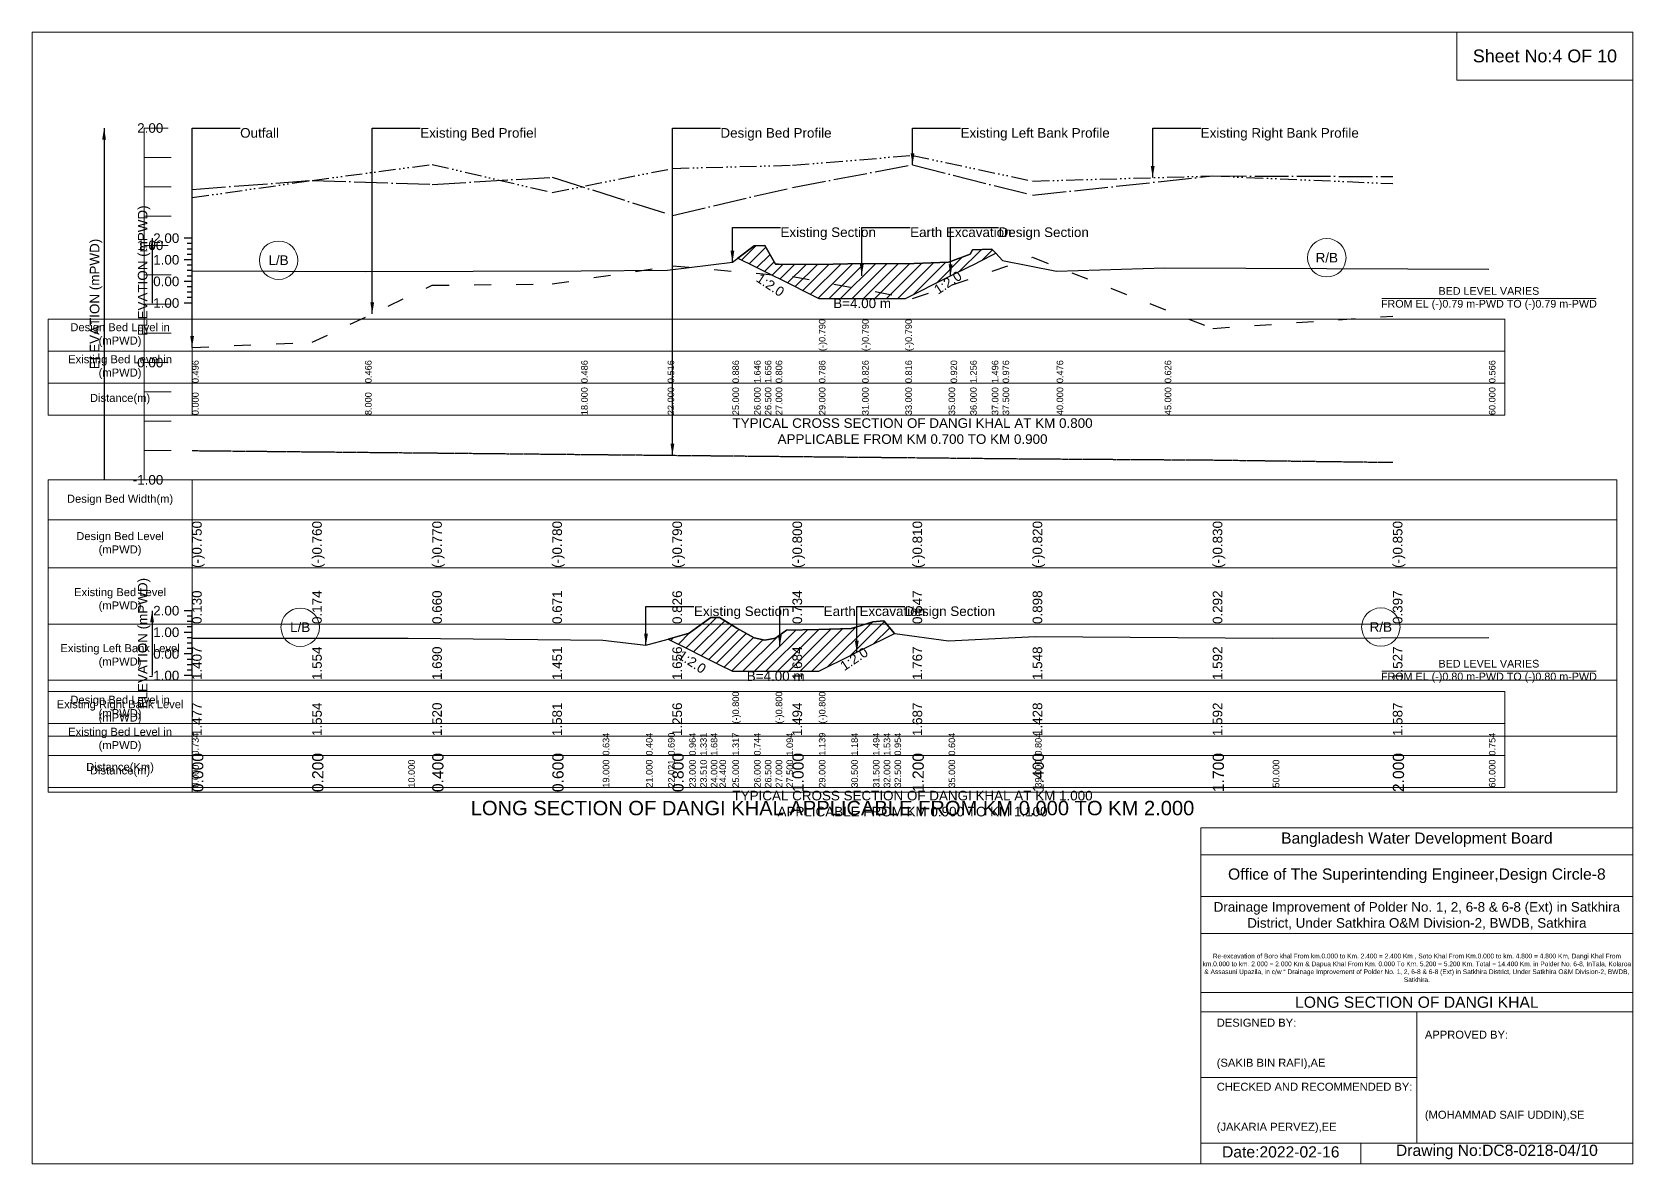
# Model space of a CAD drawing. Header units: inches. Extents: x 91000 to 538000, y -5656 to 0.
# Drawn here: x 340000 to 348000, y -5656 to 0 of the extents above; entities that cross this region are included whole.
import ezdxf

# ---------------------------------------------------------------- set-up
doc = ezdxf.new("R2010")
doc.units = ezdxf.units.IN
doc.header["$LTSCALE"] = 7
doc.header["$MEASUREMENT"] = 0
for name, pattern in [('ACAD_ISO03W100', [30, 12, -18]), ('ACAD_ISO04W100', [30, 24, -3, 0, -3]), ('ACAD_ISO14W100', [24, 12, -3, 0, -3, 0, -3, 0, -3]), ('CENTER', [2, 1.25, -0.25, 0.25, -0.25])]:
    doc.linetypes.add(name, pattern=pattern)
for name, color, linetype, lineweight in [('Cross section Data Border', 7, 'Continuous', 9), ('Cross Section Labels', 7, 'Continuous', 9), ('Design Bed Level Long Section', 7, 'CENTER', 25), ('Existing Bed Level for Long Section', 7, 'ACAD_ISO03W100', 25), ('Existing Left Bank of Long section', 7, 'ACAD_ISO04W100', 25), ('Existing Right Bank of Long Section', 7, 'ACAD_ISO14W100', 25), ('Existing_Bed_Level for Xsection', 7, 'Continuous', 25), ('Long Section Border', 7, 'Continuous', 9), ('Long Section Labels', 7, 'Continuous', 9), ('Vscale for Long Section', 7, 'Continuous', 9)]:
    doc.layers.add(name, color=color, linetype=linetype, lineweight=lineweight)
doc.styles.get("Standard").update_dxf_attribs({"font": 'arial.ttf'})
doc.dimstyles.get("Standard").update_dxf_attribs({"dimtxt": 45, "dimasz": 60, "dimexe": 0.18, "dimexo": 0.0625, "dimgap": 0.09, "dimtad": 0, "dimtih": 1, "dimtoh": 1, "dimdec": 4, "dimzin": 0, "dimdsep": 46, "dimtxsty": 'Standard', "dimcen": 0.09, "dimadec": 0, "dimazin": 0, "dimtfac": 1, "dimtdec": 4, "dimtofl": 0, "dimtmove": 0, "dimatfit": 3, "dimfxl": 1, "dimtolj": 1, "dimtzin": 0, "dimarcsym": 0})

msp = doc.modelspace()

# ---------------------------------------------------------------- hatches: boundary and pattern name
at = {"layer": 'Existing_Bed_Level for Xsection'}
h = msp.add_hatch(dxfattribs=at)
h.set_pattern_fill('ANSI31', color=256, scale=324, style=0)
h.paths.add_polyline_path([(343527.77143, -1129.53371), (343608, -1169.648), (343662, -1196.648), (343716, -1223.648), (343729.88571, -1230.59086), (343932, -1331.648), (344148, -1331.648), (344364, -1331.648), (344580, -1223.648), (344590.02857, -1218.63371), (344688, -1169.648), (344698.8, -1164.248), (344796, -1115.648), (344816.05714, -1105.61943), (344796, -1084.76), (344698.8, -1088), (344688, -1110.68), (344590.02857, -1146.92943), (344580, -1150.64), (344364, -1158.2), (344148, -1157.12), (343932, -1161.44), (343729.88571, -1159.41886), (343716, -1159.28), (343662, -1067.48), (343608, -1068.56)])
h = msp.add_hatch(dxfattribs=at)
h.set_pattern_fill('ANSI31', color=256, scale=324, style=0)
h.paths.add_polyline_path([(343178.21538, -3033.13969), (343284, -3086.032), (343339.10769, -3113.58585), (343392, -3140.032), (343435.2, -3161.632), (343500, -3194.032), (343521.6, -3194.032), (343608, -3194.032), (343662, -3194.032), (343716, -3194.032), (343770, -3194.032), (343932, -3194.032), (344094, -3113.032), (344121.3375, -3099.36325), (344202, -3059.032), (344256, -3032.032), (344310, -3005.032), (344310.675, -3004.6945), (344310, -3004.6), (344256, -2941.96), (344202, -2946.28), (344121.3375, -2971.28537), (344094, -2979.76), (343932, -2984.62), (343770, -2989.48), (343716, -3028.36), (343662, -3039.16), (343608, -3027.28), (343521.6, -2978.68), (343500, -2965.45), (343435.2, -2925.76), (343392, -2925.76), (343339.10769, -2963.84246), (343284, -3003.52)])

# ---------------------------------------------------------------- linework, layer by layer
at = {"layer": 'Cross section Data Border'}
for points in [[(340080, -1434.328), (347360, -1434.328), (347360, -1914.328), (340080, -1914.328)], [(340080, -3295.632), (347360, -3295.632), (347360, -3775.632), (340080, -3775.632)]]:
    msp.add_lwpolyline(points, close=True, dxfattribs=at)
for points in [[(340800, -1434.328), (340800, -1914.328)], [(340080, -1594.328), (347360, -1594.328)], [(340080, -1754.328), (347360, -1754.328)], [(340800, -3295.632), (340800, -3775.632)], [(340080, -3455.632), (347360, -3455.632)], [(340080, -3615.632), (347360, -3615.632)]]:
    msp.add_lwpolyline(points, dxfattribs=at)
at = {"layer": 'Cross Section Labels'}
for points in [[(340000, 0), (348000, 0), (348000, -5656), (340000, -5656)], [(347120, 0), (348000, 0), (348000, -240), (347120, -240)]]:
    msp.add_lwpolyline(points, close=True, dxfattribs=at)
for points in [[(346744.19427, -1331.648), (347815.80573, -1331.648)], [(346744.19427, -3194.032), (347815.80573, -3194.032)], [(345840, -5656), (345840, -3976), (348000, -3976)], [(345840, -4112), (348000, -4112)], [(345840, -4320), (348000, -4320)], [(345840, -4504), (348000, -4504)], [(345840, -4800), (348000, -4800)], [(345840, -4896), (348000, -4896)], [(346920, -4896), (346920, -5552)], [(345840, -5224), (346920, -5224)], [(345840, -5552), (348000, -5552)], [(346640, -5552), (346640, -5656)]]:
    msp.add_lwpolyline(points, dxfattribs=at)
for centre in [(346470, -1127.96), (341232, -1140.38), (341340, -2974.36), (346740, -2973.28)]:
    msp.add_circle(centre, 96, dxfattribs=at)
at = {"layer": 'Design Bed Level Long Section'}
msp.add_lwpolyline([(340800, -2091.5), (341400, -2097.36), (342000, -2103.22), (342600, -2109.08), (343200, -2114.94), (343800, -2120.8), (344400, -2126.66), (345000, -2132.52), (345900, -2138.38), (346800, -2150.1)], dxfattribs=at)
at = {"layer": 'Existing Bed Level for Long Section'}
msp.add_lwpolyline([(340800, -1575.82), (341400, -1550.036), (342000, -1265.24), (342600, -1258.794), (343200, -1167.964), (343800, -1221.876), (344400, -1331.458), (345000, -1125.772), (345900, -1480.888), (346800, -1419.358)], dxfattribs=at)
at = {"layer": 'Existing Left Bank of Long section'}
msp.add_lwpolyline([(340800, -786.478), (341400, -741.356), (342000, -761.28), (342600, -725.534), (343200, -915.984), (343800, -776.516), (344400, -663.418), (345000, -815.192), (345900, -719.088), (346800, -722.018)], dxfattribs=at)
at = {"layer": 'Existing Right Bank of Long Section'}
msp.add_lwpolyline([(340800, -827.498), (341400, -741.356), (342000, -661.66), (342600, -801.714), (343200, -681.584), (343800, -665.176), (344400, -616.538), (345000, -744.872), (345900, -719.088), (346800, -757.178)], dxfattribs=at)
at = {"layer": 'Existing_Bed_Level for Xsection'}
for points in [[(340800, -1030.328), (340760, -1030.328)], [(340800, -1354.328), (340800, -1246.328), (340800, -1138.328), (340800, -1030.328)], [(340800, -1057.328), (340776, -1057.328)], [(340800, -1084.328), (340776, -1084.328)], [(340800, -1111.328), (340776, -1111.328)], [(340800, -1192.76), (341664, -1196), (342744, -1193.84), (343176, -1190.6), (343500, -1150.64), (343527.77143, -1129.53371), (343608, -1068.56), (343662, -1067.48), (343716, -1159.28), (343729.88571, -1159.41886), (343932, -1161.44), (343932, -1161.44), (344148, -1157.12), (344148, -1157.12), (344364, -1158.2), (344364, -1158.2), (344580, -1150.64), (344590.02857, -1146.92943), (344688, -1110.68), (344698.8, -1088), (344796, -1084.76), (344816.05714, -1105.61943), (344850, -1140.92), (345120, -1194.92), (345660, -1178.72), (347280, -1185.2)], [(340800, -1138.328), (340760, -1138.328)], [(340800, -1165.328), (340776, -1165.328)], [(340800, -1192.328), (340776, -1192.328)], [(340800, -1246.328), (340760, -1246.328)], [(340800, -1219.328), (340776, -1219.328)], [(340800, -1273.328), (340776, -1273.328)], [(340800, -1354.328), (340760, -1354.328)], [(340800, -1300.328), (340776, -1300.328)], [(340800, -1327.328), (340776, -1327.328)], [(340800, -2891.632), (340760, -2891.632)], [(340800, -2918.632), (340776, -2918.632)], [(340800, -2945.632), (340776, -2945.632)], [(340800, -3215.632), (340800, -3107.632), (340800, -2999.632), (340800, -2891.632)], [(340800, -3028.36), (341880, -3028.36), (342852, -3039.16), (343068, -3064), (343178.21538, -3033.13969), (343284, -3003.52), (343339.10769, -2963.84246), (343392, -2925.76), (343435.2, -2925.76), (343500, -2965.45), (343500, -2965.45), (343521.6, -2978.68), (343608, -3027.28), (343662, -3039.16), (343716, -3028.36), (343716, -3028.36), (343770, -2989.48), (343932, -2984.62), (343932, -2984.62), (344094, -2979.76), (344121.3375, -2971.28537), (344202, -2946.28), (344256, -2941.96), (344310, -3004.6), (344310.675, -3004.6945), (344580, -3042.4), (345012, -3020.8), (346200, -3028.36), (347280, -3026.2)], [(340800, -2999.632), (340760, -2999.632)], [(340800, -2972.632), (340776, -2972.632)], [(340800, -3026.632), (340776, -3026.632)], [(340800, -3107.632), (340760, -3107.632)], [(340800, -3053.632), (340776, -3053.632)], [(340800, -3080.632), (340776, -3080.632)], [(340800, -3134.632), (340776, -3134.632)], [(340800, -3161.632), (340776, -3161.632)], [(340800, -3188.632), (340776, -3188.632)], [(340800, -3215.632), (340760, -3215.632)]]:
    msp.add_lwpolyline(points, dxfattribs=at)
for points in [[(343527.77143, -1129.53371), (343608, -1169.648), (343662, -1196.648), (343716, -1223.648), (343729.88571, -1230.59086), (343932, -1331.648), (343932, -1331.648), (344148, -1331.648), (344148, -1331.648), (344364, -1331.648), (344364, -1331.648), (344580, -1223.648), (344590.02857, -1218.63371), (344688, -1169.648), (344698.8, -1164.248), (344796, -1115.648), (344816.05714, -1105.61943), (344796, -1084.76), (344698.8, -1088), (344688, -1110.68), (344590.02857, -1146.92943), (344580, -1150.64), (344364, -1158.2), (344364, -1158.2), (344148, -1157.12), (344148, -1157.12), (343932, -1161.44), (343932, -1161.44), (343729.88571, -1159.41886), (343716, -1159.28), (343662, -1067.48), (343608, -1068.56)], [(343178.21538, -3033.13969), (343178.21538, -3033.13969), (343284, -3086.032), (343339.10769, -3113.58585), (343392, -3140.032), (343435.2, -3161.632), (343500, -3194.032), (343500, -3194.032), (343521.6, -3194.032), (343608, -3194.032), (343662, -3194.032), (343716, -3194.032), (343716, -3194.032), (343770, -3194.032), (343932, -3194.032), (343932, -3194.032), (344094, -3113.032), (344121.3375, -3099.36325), (344202, -3059.032), (344256, -3032.032), (344310, -3005.032), (344310.675, -3004.6945), (344310.675, -3004.6945), (344310.675, -3004.6945), (344310, -3004.6), (344256, -2941.96), (344202, -2946.28), (344121.3375, -2971.28537), (344094, -2979.76), (343932, -2984.62), (343932, -2984.62), (343770, -2989.48), (343716, -3028.36), (343716, -3028.36), (343662, -3039.16), (343608, -3027.28), (343521.6, -2978.68), (343500, -2965.45), (343500, -2965.45), (343435.2, -2925.76), (343392, -2925.76), (343339.10769, -2963.84246), (343284, -3003.52), (343178.21538, -3033.13969)]]:
    msp.add_lwpolyline(points, close=True, dxfattribs=at)
at = {"layer": 'Long Section Border'}
msp.add_lwpolyline([(340080, -2238), (347920, -2238), (347920, -3798), (340080, -3798)], close=True, dxfattribs=at)
for points in [[(340800, -2238), (340800, -3798)], [(340080, -2438), (347920, -2438)], [(340080, -2678), (347920, -2678)], [(340080, -2958), (347920, -2958)], [(340080, -3238), (347920, -3238)], [(340080, -3518), (347920, -3518)]]:
    msp.add_lwpolyline(points, dxfattribs=at)
at = {"layer": 'Vscale for Long Section'}
for points in [[(340560, -2238), (340560, -1652), (340560, -1066), (340560, -480)], [(340560, -480), (340680, -480)], [(340560, -626.5), (340696, -626.5)], [(340560, -773), (340696, -773)], [(340560, -919.5), (340696, -919.5)], [(340560, -1066), (340680, -1066)], [(340560, -1212.5), (340696, -1212.5)], [(340560, -1359), (340696, -1359)], [(340560, -1505.5), (340696, -1505.5)], [(340560, -1652), (340680, -1652)], [(340560, -1798.5), (340696, -1798.5)], [(340560, -1945), (340696, -1945)], [(340560, -2091.5), (340696, -2091.5)], [(340560, -2238), (340680, -2238)]]:
    msp.add_lwpolyline(points, dxfattribs=at)

# ---------------------------------------------------------------- texts
at = {"layer": 'Cross section Data Border', "char_height": 40, "width": 640, "attachment_point": 5}
for s, insert in [('Design Bed Level in (mPWD)', (340440, -1514.328)), ('Existing Bed Level in (mPWD)', (340440, -1674.328)), ('Distance(m)', (340440, -1834.328)), ('Design Bed Level in (mPWD)', (340440, -3375.632)), ('Existing Bed Level in (mPWD)', (340440, -3535.632)), ('Distance(m)', (340440, -3695.632))]:
    msp.add_mtext(s, dxfattribs=dict(at, insert=insert))
at = {"layer": 'Cross Section Labels'}
for s, insert, char_height, attachment_point in [('Sheet No:4 OF 10', (347560, -120), 64, 5), ('Existing Section', (343740, -976.328), 48, 1), ('Earth Excavation', (344388, -976.328), 48, 1), ('Design Section', (344830.02857, -976.328), 48, 1), ('L/B', (341232, -1140.38), 48, 5), ('R/B', (346470, -1127.96), 48, 5), ('BED LEVEL VARIES ^JFROM EL (-)0.79 m-PWD TO (-)0.79 m-PWD', (347280, -1331.648), 38.4, 5), ('B=4.00 m', (344148, -1331.648), 48, 2), ('TYPICAL CROSS SECTION OF DANGI KHAL AT KM 0.800^JAPPLICABLE FROM KM 0.700 TO KM 0.900', (344400, -1994.328), 48, 5), ('Existing Section', (343308, -2870.032), 48, 1), ('Earth Excavation', (343956, -2870.032), 48, 1), ('Design Section', (344361.3375, -2870.032), 48, 1), ('L/B', (341340, -2974.36), 48, 5), ('R/B', (346740, -2973.28), 48, 5), ('B=4.00 m', (343716, -3194.032), 48, 2), ('BED LEVEL VARIES ^JFROM EL (-)0.80 m-PWD TO (-)0.80 m-PWD', (347280, -3194.032), 38.4, 5), ('TYPICAL CROSS SECTION OF DANGI KHAL AT KM 1.000^JAPPLICABLE FROM KM 0.900 TO KM 1.100', (344400, -3855.632), 48, 5), ('Bangladesh Water Development Board', (346920, -4036), 56, 5), ('Office of The Superintending Engineer,Design Circle-8', (346920, -4216), 56, 5)]:
    msp.add_mtext(s, dxfattribs=dict(at, insert=insert, char_height=char_height, attachment_point=attachment_point))
at = {"layer": 'Cross Section Labels', "char_height": 48, "attachment_point": 2}
for insert, rotation in [((344563.02857, -1232.13371), 33.690067526), ((343702.88571, -1244.09086), 326.309932474), ((343312.10769, -3127.08585), 326.309932474), ((344094.3375, -3112.86325), 33.690067526)]:
    msp.add_mtext('1:2.0', dxfattribs=dict(at, insert=insert, rotation=rotation))
at = {"layer": 'Cross Section Labels'}
for s, insert, char_height, width, attachment_point in [('Drainage Improvement of Polder No. 1, 2, 6-8 & 6-8 (Ext) in Satkhira District, Under Satkhira O&M Division-2, BWDB, Satkhira', (346920, -4416), 48, 2240, 5), ('Re-excavation of Boro khal From km.0.000 to Km. 2.400 = 2.400 Km , Soto Khal From Km.0.000 to km. 4.800 = 4.800 Km, Dangi Khal From km.0.000 to km. 2.000 = 2.000 Km & Dapua Khal From Km. 0.000 To Km. 5.200 = 5.200 Km. Total = 14.400 Km. in Polder No. 6-8, InTala, Kolaroa & Assasuni Upazila, in c/w “ Drainage Improvement of Polder No. 1, 2, 6-8 & 6-8 (Ext) in Satkhira District, Under Satkhira O&M Division-2, BWDB, Satkhira.', (346920, -4676), 23.56497918, 2160, 5), ('LONG SECTION OF DANGI KHAL', (346920, -4848), 56, 2240, 5), ('DESIGNED BY:^J^J^J(SAKIB BIN RAFI),AE', (345920, -5056), 40, 1120, 4), ('APPROVED BY:^J^J^J^J^J^J(MOHAMMAD SAIF UDDIN),SE', (346960, -5216), 40, 1120, 4), ('CHECKED AND RECOMMENDED BY:^J^J^J(JAKARIA PERVEZ),EE', (345920, -5376), 40, 1120, 4), ('Date:2022-02-16', (346240, -5596), 56, 1120, 5), ('Drawing No:DC8-0218-04/10', (347320, -5596), 56, 1760, 5)]:
    msp.add_mtext(s, dxfattribs=dict(at, insert=insert, char_height=char_height, width=width, attachment_point=attachment_point))
at = {"layer": 'Existing_Bed_Level for Xsection', "rotation": 90}
for s, insert, char_height, attachment_point in [('ELEVATION (mPWD)', (340560, -1192.328), 48, 5), ('(-)0.790', (343932, -1594.328), 32.8, 1), ('(-)0.790', (344148, -1594.328), 32.8, 1), ('(-)0.790', (344364, -1594.328), 32.8, 1), ('0.496', (340800, -1754.328), 32.8, 1), ('0.466', (341664, -1754.328), 32.8, 1), ('0.486', (342744, -1754.328), 32.8, 1), ('0.516', (343176, -1754.328), 32.8, 1), ('0.886', (343500, -1754.328), 32.8, 1), ('1.646', (343608, -1754.328), 32.8, 1), ('1.656', (343662, -1754.328), 32.8, 1), ('0.806', (343716, -1754.328), 32.8, 1), ('0.786', (343932, -1754.328), 32.8, 1), ('0.826', (344148, -1754.328), 32.8, 1), ('0.816', (344364, -1754.328), 32.8, 1), ('0.920', (344590.02857, -1754.328), 32.8, 1), ('1.256', (344688, -1754.328), 32.8, 1), ('1.496', (344796, -1754.328), 32.8, 1), ('0.976', (344850, -1754.328), 32.8, 1), ('0.476', (345120, -1754.328), 32.8, 1), ('0.626', (345660, -1754.328), 32.8, 1), ('0.566', (347280, -1754.328), 32.8, 1), ('0.000', (340800, -1914.328), 32.8, 1), ('8.000', (341664, -1914.328), 32.8, 1), ('18.000', (342744, -1914.328), 32.8, 1), ('22.000', (343176, -1914.328), 32.8, 1), ('25.000', (343500, -1914.328), 32.8, 1), ('26.000', (343608, -1914.328), 32.8, 1), ('26.500', (343662, -1914.328), 32.8, 1), ('27.000', (343716, -1914.328), 32.8, 1), ('29.000', (343932, -1914.328), 32.8, 1), ('31.000', (344148, -1914.328), 32.8, 1), ('33.000', (344364, -1914.328), 32.8, 1), ('35.000', (344580, -1914.328), 32.8, 1), ('36.000', (344688, -1914.328), 32.8, 1), ('37.000', (344796, -1914.328), 32.8, 1), ('37.500', (344850, -1914.328), 32.8, 1), ('40.000', (345120, -1914.328), 32.8, 1), ('45.000', (345660, -1914.328), 32.8, 1), ('60.000', (347280, -1914.328), 32.8, 1), ('ELEVATION (mPWD)', (340560, -3053.632), 48, 5), ('(-)0.800', (343500, -3455.632), 32.8, 1), ('(-)0.800', (343716, -3455.632), 32.8, 1), ('(-)0.800', (343932, -3455.632), 32.8, 1), ('0.734', (340800, -3615.632), 32.8, 1), ('0.634', (342852, -3615.632), 32.8, 1), ('0.404', (343068, -3615.632), 32.8, 1), ('0.690', (343178.21538, -3615.632), 32.8, 1), ('0.964', (343284, -3615.632), 32.8, 1), ('1.331', (343339.10769, -3615.632), 32.8, 1), ('1.684', (343392, -3615.632), 32.8, 1), ('1.317', (343500, -3615.632), 32.8, 1), ('0.744', (343608, -3615.632), 32.8, 1), ('1.094', (343770, -3615.632), 32.8, 1), ('1.139', (343932, -3615.632), 32.8, 1), ('1.184', (344094, -3615.632), 32.8, 1), ('1.494', (344202, -3615.632), 32.8, 1), ('1.534', (344256, -3615.632), 32.8, 1), ('0.954', (344310, -3615.632), 32.8, 1), ('0.604', (344580, -3615.632), 32.8, 1), ('0.804', (345012, -3615.632), 32.8, 1), ('0.754', (347280, -3615.632), 32.8, 1), ('0.000', (340800, -3775.632), 32.8, 1), ('10.000', (341880, -3775.632), 32.8, 1), ('19.000', (342852, -3775.632), 32.8, 1), ('21.000', (343068, -3775.632), 32.8, 1), ('22.021', (343178.21538, -3775.632), 32.8, 1), ('23.000', (343284, -3775.632), 32.8, 1), ('23.510', (343339.10769, -3775.632), 32.8, 1), ('24.000', (343392, -3775.632), 32.8, 1), ('24.400', (343435.2, -3775.632), 32.8, 1), ('25.000', (343500, -3775.632), 32.8, 1), ('26.000', (343608, -3775.632), 32.8, 1), ('26.500', (343662, -3775.632), 32.8, 1), ('27.000', (343716, -3775.632), 32.8, 1), ('27.500', (343770, -3775.632), 32.8, 1), ('29.000', (343932, -3775.632), 32.8, 1), ('30.500', (344094, -3775.632), 32.8, 1), ('31.500', (344202, -3775.632), 32.8, 1), ('32.000', (344256, -3775.632), 32.8, 1), ('32.500', (344310, -3775.632), 32.8, 1), ('35.000', (344580, -3775.632), 32.8, 1), ('39.000', (345012, -3775.632), 32.8, 1), ('50.000', (346200, -3775.632), 32.8, 1), ('60.000', (347280, -3775.632), 32.8, 1)]:
    msp.add_mtext(s, dxfattribs=dict(at, insert=insert, char_height=char_height, attachment_point=attachment_point))
at = {"layer": 'Existing_Bed_Level for Xsection', "char_height": 48, "attachment_point": 6}
for s, insert in [('2.00', (340736, -1030.328)), ('1.00', (340736, -1138.328)), ('0.00', (340736, -1246.328)), ('-1.00', (340736, -1354.328)), ('2.00', (340736, -2891.632)), ('1.00', (340736, -2999.632)), ('0.00', (340736, -3107.632)), ('-1.00', (340736, -3215.632))]:
    msp.add_mtext(s, dxfattribs=dict(at, insert=insert))
at = {"layer": 'Long Section Border', "attachment_point": 5}
for s, insert, char_height in [('Design Bed Width(m)', (340440, -2338), 40), ('Design Bed Level^J(mPWD)', (340440, -2558), 40), ('Existing Bed Level^J(mPWD)', (340440, -2838), 40), ('Existing Left Bank Level^J(mPWD)', (340440, -3118), 40), ('Existing Right Bank Level^J(mPWD)', (340440, -3398), 40), ('Distance(Km)', (340440, -3678), 40), ('LONG SECTION OF DANGI KHAL APPLICABLE FROM KM 0.000 TO KM 2.000', (344000, -3878), 72)]:
    msp.add_mtext(s, dxfattribs=dict(at, insert=insert, char_height=char_height))
at = {"layer": 'Long Section Labels', "char_height": 48, "attachment_point": 1}
for s, insert in [('Outfall', (341040, -480)), ('Existing Bed Profiel', (341939.9991, -480)), ('Design Bed Profile', (343440, -480)), ('Existing Left Bank Profile', (344639.99842, -480)), ('Existing Right Bank Profile', (345839.99853, -480))]:
    msp.add_mtext(s, dxfattribs=dict(at, insert=insert))
at = {"layer": 'Vscale for Long Section', "char_height": 48, "attachment_point": 6}
for s, insert in [('2.00', (340656, -480)), ('1.00', (340656, -1066)), ('0.00', (340656, -1652)), ('-1.00', (340656, -2238))]:
    msp.add_mtext(s, dxfattribs=dict(at, insert=insert))
at = {"layer": 'Vscale for Long Section', "rotation": 90}
for s, insert, char_height, attachment_point in [('ELEVATION (mPWD)', (340320, -1359), 48, 5), ('(-)0.750', (340800, -2678), 48, 1), ('(-)0.760', (341400, -2678), 48, 1), ('(-)0.770', (342000, -2678), 48, 1), ('(-)0.780', (342600, -2678), 48, 1), ('(-)0.790', (343200, -2678), 48, 1), ('(-)0.800', (343800, -2678), 48, 1), ('(-)0.810', (344400, -2678), 48, 1), ('(-)0.820', (345000, -2678), 48, 1), ('(-)0.830', (345900, -2678), 48, 1), ('(-)0.850', (346800, -2678), 48, 1), ('0.130', (340800, -2958), 48, 1), ('0.174', (341400, -2958), 48, 1), ('0.660', (342000, -2958), 48, 1), ('0.671', (342600, -2958), 48, 1), ('0.826', (343200, -2958), 48, 1), ('0.734', (343800, -2958), 48, 1), ('0.547', (344400, -2958), 48, 1), ('0.898', (345000, -2958), 48, 1), ('0.292', (345900, -2958), 48, 1), ('0.397', (346800, -2958), 48, 1), ('1.407', (340800, -3238), 48, 1), ('1.554', (341400, -3238), 48, 1), ('1.690', (342000, -3238), 48, 1), ('1.451', (342600, -3238), 48, 1), ('1.656', (343200, -3238), 48, 1), ('1.684', (343800, -3238), 48, 1), ('1.767', (344400, -3238), 48, 1), ('1.548', (345000, -3238), 48, 1), ('1.592', (345900, -3238), 48, 1), ('1.527', (346800, -3238), 48, 1), ('1.477', (340800, -3518), 48, 1), ('1.554', (341400, -3518), 48, 1), ('1.520', (342000, -3518), 48, 1), ('1.581', (342600, -3518), 48, 1), ('1.256', (343200, -3518), 48, 1), ('1.494', (343800, -3518), 48, 1), ('1.687', (344400, -3518), 48, 1), ('1.428', (345000, -3518), 48, 1), ('1.592', (345900, -3518), 48, 1), ('1.587', (346800, -3518), 48, 1), ('0.000', (340800, -3798), 56, 1), ('0.200', (341400, -3798), 56, 1), ('0.400', (342000, -3798), 56, 1), ('0.600', (342600, -3798), 56, 1), ('0.800', (343200, -3798), 56, 1), ('1.000', (343800, -3798), 56, 1), ('1.200', (344400, -3798), 56, 1), ('1.400', (345000, -3798), 56, 1), ('1.700', (345900, -3798), 56, 1), ('2.000', (346800, -3798), 56, 1)]:
    msp.add_mtext(s, dxfattribs=dict(at, insert=insert, char_height=char_height, attachment_point=attachment_point))

# ---------------------------------------------------------------- leaders
at = {"layer": 'Cross Section Labels', "annotation_type": 0, "has_hookline": 1, "hookline_direction": 0}
for points, text_width in [([(343500, -1150.64), (343500, -976.328), (343739.91, -976.328)], 467.16508), ([(344146.25613, -1217.48411), (344146.25613, -976.328), (344387.91, -976.328)], 496.99318), ([(344590.02857, -1218.63371), (344590.02857, -976.328), (344829.93857, -976.328)], 441.23329), ([(343068, -3064), (343068, -2870.032), (343307.91, -2870.032)], 467.16508), ([(343736.91245, -3069.99326), (343736.91245, -2870.032), (343955.91, -2870.032)], 496.99318), ([(344121.3375, -3099.36325), (344121.3375, -2870.032), (344361.2475, -2870.032)], 441.23329)]:
    msp.add_leader(points, dimstyle='Standard', override={"dimasz": 57.6}, dxfattribs=dict(at, text_width=text_width))
at = {"layer": 'Existing_Bed_Level for Xsection'}
for points in [[(340600, -1030.328), (340600, -1354.328)], [(340600, -2891.632), (340600, -3215.632)]]:
    msp.add_leader(points, dimstyle='Standard', override={"dimasz": 57.6}, dxfattribs=at)
at = {"layer": 'Long Section Labels', "annotation_type": 0, "has_hookline": 1, "hookline_direction": 0}
for points, text_width in [([(340800, -1575.82), (340800, -480), (341039.91, -480)], 185.84447), ([(341699.9991, -1407.63843), (341699.9991, -480), (341939.9091, -480)], 571.4161), ([(343200, -2114.94), (343200, -480), (343439.91, -480)], 547.4161), ([(344399.99842, -663.4183), (344399.99842, -480), (344639.90842, -480)], 737.35334), ([(345599.99853, -727.68271), (345599.99853, -480), (345839.90853, -480)], 782.04638)]:
    msp.add_leader(points, dimstyle='Standard', override={"dimasz": 57.6}, dxfattribs=dict(at, text_width=text_width))
at = {"layer": 'Vscale for Long Section'}
msp.add_leader([(340360, -480), (340360, -2238)], dimstyle='Standard', override={"dimasz": 57.6}, dxfattribs=at)

doc.saveas('drawing.dxf')
